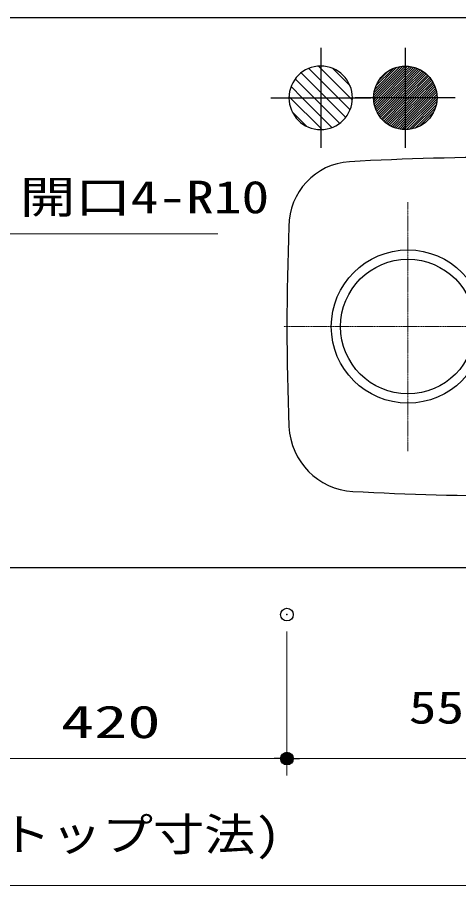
# Model space of a CAD drawing. Units: millimetres, scale not verified. Extents: x -9797 to 9797, y -4555 to 4555.
# Drawn here: x -6313 to -5791, y 610 to 1635 of the extents above; entities that cross this region are included whole.
import ezdxf
from ezdxf.enums import TextEntityAlignment as Align

# ---------------------------------------------------------------- set-up
doc = ezdxf.new("R2010")
doc.units = ezdxf.units.MM
doc.header["$LTSCALE"] = 30
doc.header["$PDMODE"] = 32
doc.header["$PDSIZE"] = 15
doc.linetypes.add('USER2', pattern=[2, 1.25, -0.25, 0.25, -0.25])
for name, color, linetype, lineweight in [('0-0_0', 7, 'Continuous', 25), ('0-1_細線ﾚｲﾔｰ', 91, 'Continuous', 5), ('0-2_1', 7, 'Continuous', 25), ('0-3_寸法ﾚｲﾔｰ', 30, 'Continuous', 13), ('0-4_DEFPOINTS', 7, 'Continuous', 25)]:
    doc.layers.add(name, color=color, linetype=linetype, lineweight=lineweight)
doc.styles.add('ＭＳ ゴシック', font='')
doc.styles.get('ＭＳ ゴシック').set_extended_font_data('MS Gothic')

# ---------------------------------------------------------------- blocks, each defined once
blk = doc.blocks.new('_DOT')
at = {"layer": '0-0_0', "color": 30}
blk.add_line((-15, 0), (-30, 0), dxfattribs=at)
for points in [[(0, 0), (-15, 0), (-14.88, 1.88)], [(0, 0), (-14.88, -1.88), (-15, 0)], [(0, 0), (-14.88, 1.88), (-14.53, 3.73)], [(0, 0), (-14.53, -3.73), (-14.88, -1.88)], [(0, 0), (-14.53, 3.73), (-13.95, 5.52)], [(0, 0), (-13.95, -5.52), (-14.53, -3.73)], [(0, 0), (-13.95, 5.52), (-13.14, 7.23)], [(0, 0), (-13.14, -7.23), (-13.95, -5.52)], [(0, 0), (-13.14, 7.23), (-12.14, 8.82)], [(0, 0), (-12.14, -8.82), (-13.14, -7.23)], [(0, 0), (-12.14, 8.82), (-10.93, 10.27)], [(0, 0), (-10.93, -10.27), (-12.14, -8.82)], [(0, 0), (-10.93, 10.27), (-9.56, 11.56)], [(0, 0), (-9.56, -11.56), (-10.93, -10.27)], [(0, 0), (-9.56, 11.56), (-8.04, 12.66)], [(0, 0), (-8.04, -12.66), (-9.56, -11.56)], [(0, 0), (-8.04, 12.66), (-6.39, 13.57)], [(0, 0), (-6.39, -13.57), (-8.04, -12.66)], [(0, 0), (-6.39, 13.57), (-4.64, 14.27)], [(0, 0), (-4.64, -14.27), (-6.39, -13.57)], [(0, 0), (-4.64, 14.27), (-2.81, 14.73)], [(0, 0), (-2.81, -14.73), (-4.64, -14.27)], [(0, 0), (-2.81, 14.73), (-0.94, 14.97)], [(0, 0), (-0.94, -14.97), (-2.81, -14.73)], [(0, 0), (-0.94, 14.97), (0.94, 14.97)], [(0, 0), (0.94, -14.97), (-0.94, -14.97)], [(0, 0), (0.94, 14.97), (2.81, 14.73)], [(0, 0), (2.81, 14.73), (4.64, 14.27)], [(0, 0), (4.64, 14.27), (6.39, 13.57)], [(0, 0), (6.39, 13.57), (8.04, 12.66)], [(0, 0), (8.04, 12.66), (9.56, 11.56)], [(0, 0), (9.56, 11.56), (10.93, 10.27)], [(0, 0), (10.93, 10.27), (12.14, 8.82)], [(0, 0), (12.14, 8.82), (13.14, 7.23)], [(0, 0), (13.14, 7.23), (13.95, 5.52)], [(0, 0), (13.95, 5.52), (14.53, 3.73)], [(0, 0), (14.53, 3.73), (14.88, 1.88)], [(0, 0), (14.88, 1.88), (15, 0)], [(0, 0), (2.81, -14.73), (0.94, -14.97)], [(0, 0), (4.64, -14.27), (2.81, -14.73)], [(0, 0), (6.39, -13.57), (4.64, -14.27)], [(0, 0), (8.04, -12.66), (6.39, -13.57)], [(0, 0), (9.56, -11.56), (8.04, -12.66)], [(0, 0), (10.93, -10.27), (9.56, -11.56)], [(0, 0), (12.14, -8.82), (10.93, -10.27)], [(0, 0), (13.14, -7.23), (12.14, -8.82)], [(0, 0), (13.95, -5.52), (13.14, -7.23)], [(0, 0), (14.53, -3.73), (13.95, -5.52)], [(0, 0), (14.88, -1.88), (14.53, -3.73)], [(0, 0), (15, 0), (14.88, -1.88)]]:
    blk.add_solid(points, dxfattribs=at)
blk = doc.blocks.new('A$C5C1B3688')
at = {"layer": '0-0_0', "color": 1}
for p, q in [((0, 1773.4), (0, -1773.4)), ((-1125, 1.7), (-1.7, 1125)), ((-1121.4, 90.2), (-90.2, 1121.4)), ((-1109.3, 187.1), (-187.1, 1109.3)), ((-1085.4, 295.9), (-295.9, 1085.4)), ((-1042, 424.2), (-424.2, 1042)), ((-952.8, 598.2), (-598.2, 952.8)), ((0, 617.6), (424.3, 1041.9)), ((0, 532.8), (483.2, 1015.9)), ((0, 447.9), (539.4, 987.3)), ((0, 363), (593, 956)), ((-617.6, 0), (0, 617.6)), ((0, 278.2), (644.1, 922.3)), ((0, 193.3), (692.9, 886.3)), ((0, 108.5), (739.4, 847.9)), ((0, 23.6), (783.6, 807.2)), ((61.2, 0), (825.5, 764.3)), ((146.1, 0), (865.2, 719.1)), ((230.9, 0), (902.5, 671.6)), ((315.8, 0), (937.6, 621.8)), ((-532.8, 0), (0, 532.8)), ((-447.9, 0), (0, 447.9)), ((-363, 0), (0, 363)), ((400.6, 0), (970.2, 569.5)), ((485.5, 0), (1000.3, 514.8)), ((570.3, 0), (1027.8, 457.5)), ((655.2, 0), (1052.5, 397.3)), ((740, 0), (1074.2, 334.2)), ((1773.4, 0), (-1773.4, 0)), ((-1122.1, -80.3), (-1041.9, 0)), ((-1114, -157), (-957, 0)), ((-1101.4, -229.2), (-872.2, 0)), ((-1084.9, -297.6), (-787.3, 0)), ((-1065, -362.5), (-702.5, 0)), ((-1041.9, -424.3), (-617.6, 0)), ((-1015.9, -483.2), (-532.8, 0)), ((-987.3, -539.4), (-447.9, 0)), ((-956, -593), (-363, 0)), ((-922.3, -644.1), (-278.2, 0)), ((-886.3, -692.9), (-193.3, 0)), ((-847.9, -739.4), (-108.5, 0)), ((-807.2, -783.6), (-23.6, 0)), ((-278.2, 0), (0, 278.2)), ((-193.3, 0), (0, 193.3)), ((-108.5, 0), (0, 108.5)), ((-23.6, 0), (0, 23.6)), ((0, -1079.4), (1079.4, 0)), ((0, -994.6), (994.6, 0)), ((0, -909.7), (909.7, 0)), ((0, -824.9), (824.9, 0)), ((0, -740), (740, 0)), ((0, -655.2), (655.2, 0)), ((0, -570.3), (570.3, 0)), ((0, -485.5), (485.5, 0)), ((0, -400.6), (400.6, 0)), ((0, -315.8), (315.8, 0)), ((0, -230.9), (230.9, 0)), ((0, -146.1), (146.1, 0)), ((0, -61.2), (61.2, 0)), ((824.9, 0), (1092.7, 267.8)), ((909.7, 0), (1107.5, 197.7)), ((994.6, 0), (1118.2, 123.6)), ((1079.4, 0), (1124.1, 44.7)), ((-764.3, -825.5), (0, -61.2)), ((-719.1, -865.2), (0, -146.1)), ((-671.6, -902.5), (0, -230.9)), ((40, -1124.3), (1124.3, -40)), ((131.9, -1117.2), (1117.2, -131.9)), ((233.5, -1100.5), (1100.5, -233.5)), ((-621.8, -937.6), (0, -315.8)), ((-569.5, -970.2), (0, -400.6)), ((-514.8, -1000.3), (0, -485.5)), ((-457.5, -1027.8), (0, -570.3)), ((349.5, -1069.3), (1069.3, -349.5)), ((492, -1011.7), (1011.7, -492)), ((-397.3, -1052.5), (0, -655.2)), ((-334.2, -1074.2), (0, -740)), ((-267.8, -1092.7), (0, -824.9)), ((-197.7, -1107.5), (0, -909.7)), ((750.4, -838.2), (838.2, -750.4)), ((-123.6, -1118.2), (0, -994.6)), ((-44.7, -1124.1), (0, -1079.4))]:
    blk.add_line(p, q, dxfattribs=at)
for points in [[(-1041.9, 0), (0, 1041.9), (80.3, 1122.1)], [(-957, 0), (0, 957), (157, 1114)], [(-872.2, 0), (0, 872.2), (229.2, 1101.4)], [(-787.3, 0), (0, 787.3), (297.6, 1084.9)], [(-702.5, 0), (0, 702.5), (362.5, 1065)]]:
    blk.add_lwpolyline(points, dxfattribs=at)
blk.add_circle((0, 0), 1125, dxfattribs=at)
blk = doc.blocks.new('A$C5C1B36F0')
at = {"layer": '0-0_0', "color": 1}
for p, q in [((0, 1773.4), (0, -1773.4)), ((-1042, 424.2), (-424.2, 1042)), ((0, 617.6), (424.3, 1041.9)), ((-617.6, 0), (0, 617.6)), ((0, 193.3), (692.9, 886.3)), ((230.9, 0), (902.5, 671.6)), ((655.2, 0), (1052.5, 397.3)), ((1773.4, 0), (-1773.4, 0)), ((-1122.1, -80.3), (-1041.9, 0)), ((-1041.9, -424.3), (-617.6, 0)), ((-886.3, -692.9), (-193.3, 0)), ((-193.3, 0), (0, 193.3)), ((0, -1079.4), (1079.4, 0)), ((0, -655.2), (655.2, 0)), ((0, -230.9), (230.9, 0)), ((1079.4, 0), (1124.1, 44.7)), ((-671.6, -902.5), (0, -230.9)), ((492, -1011.7), (1011.7, -492)), ((-397.3, -1052.5), (0, -655.2)), ((750.4, -838.2), (838.2, -750.4)), ((-44.7, -1124.1), (0, -1079.4))]:
    blk.add_line(p, q, dxfattribs=at)
blk.add_lwpolyline([(-1041.9, 0), (0, 1041.9), (80.3, 1122.1)], dxfattribs=at)
blk.add_circle((0, 0), 1125, dxfattribs=at)
blk = doc.blocks.new('MUJI\u3000W1800 Ｒシンク\u3000平面図')
at = {"layer": '0-1_細線ﾚｲﾔｰ', "linetype": 'USER2', "lineweight": 9}
for p, q in [((-14760, 4140.7), (-14760, 12959.3)), ((-10350.7, 8550), (-19169.3, 8550))]:
    blk.add_line(p, q, dxfattribs=at)
at = {"layer": '0-2_1'}
for radius in [2715, 2385]:
    blk.add_circle((-14760, 8550), radius, dxfattribs=at)
for centre, radius, start, end in [((-10860, -95652.9), 110202.9, 86.89529, 93.10471), ((-16681.6, 12099.3), 2293.7, 93.67776, 180.1549), ((-5022.6, 11991.8), 2400, 2.41742, 86.86378), ((64950, 8550), 84000, 177.58258, 182.41742), ((-86550, 8550), 84000, 357.58258, 2.41742), ((-16577.4, 5108.2), 2400, 182.41742, 266.86378), ((-5022.6, 5108.2), 2400, 273.13622, 357.58258), ((-10800, 110550), 108000, 266.86378, 273.13622)]:
    blk.add_arc(centre, radius, start, end, dxfattribs=at)

msp = doc.modelspace()

# ---------------------------------------------------------------- linework, layer by layer
at = {"layer": '0-0_0'}
msp.add_lwpolyline([(-5359.02, 985), (-7159.02, 985), (-7159.02, 1635), (-5359.02, 1635)], close=True, dxfattribs=at)
at = {"layer": '0-3_寸法ﾚｲﾔｰ'}
for p, q in [((-5994.02, 910), (-5994.02, 740)), ((-5994.02, 910), (-5994.02, 740)), ((-6009.02, 760), (-6399.02, 760)), ((-5459.02, 760), (-5979.02, 760)), ((-5374.02, 610), (-7144.02, 610))]:
    msp.add_line(p, q, dxfattribs=at)
msp.add_lwpolyline([(-6075.82, 1379.57), (-6347.32, 1379.57), (-6401.98, 1478.46)], dxfattribs=at)
at = {"layer": '0-4_DEFPOINTS'}
for p in [(-5994.02, 930), (-5994.02, 760)]:
    msp.add_point(p, dxfattribs=at)

# ---------------------------------------------------------------- block references
at = {"layer": '0-0_0', "yscale": 0.03333333}
for name, p, xscale in [('A$C5C1B36F0', (-5954.02, 1540), -0.03333333), ('A$C5C1B3688', (-5854.02, 1540), 0.03333333)]:
    msp.add_blockref(name, p, dxfattribs=dict(at, xscale=xscale))
at = {"layer": '0-2_1', "xscale": 0.03333333, "yscale": 0.03333333}
msp.add_blockref('MUJI\u3000W1800 Ｒシンク\u3000平面図', (-5359.02, 985), dxfattribs=at)
at = {"layer": '0-3_寸法ﾚｲﾔｰ', "xscale": 0.5, "yscale": 0.5}
msp.add_blockref('_DOT', (-5994.02, 760), dxfattribs=at)
at = {"layer": '0-3_寸法ﾚｲﾔｰ', "xscale": 0.5, "yscale": 0.5, "rotation": 180}
msp.add_blockref('_DOT', (-5994.02, 760), dxfattribs=at)

# ---------------------------------------------------------------- texts
at = {"layer": '0-3_寸法ﾚｲﾔｰ', "color": 7, "style": 'ＭＳ ゴシック', "width": 1.25}
msp.add_text('開口4-R10', height=38.48, dxfattribs=at).set_placement((-6309.72, 1392.16), align=Align.BOTTOM_LEFT)
at = {"layer": '0-3_寸法ﾚｲﾔｰ', "style": 'ＭＳ ゴシック'}
for s, height, width, p in [('550(開口)', 38.49, 1.25, (-5849.87, 789.74)), ('420', 38.49, 1.5, (-6261.16, 772.6)), ('1800(トップ寸法)', 38.48, 1.15, (-6483.78, 639.74))]:
    msp.add_text(s, height=height, dxfattribs=dict(at, width=width)).set_placement(p, align=Align.BOTTOM_LEFT)

doc.saveas('drawing.dxf')
